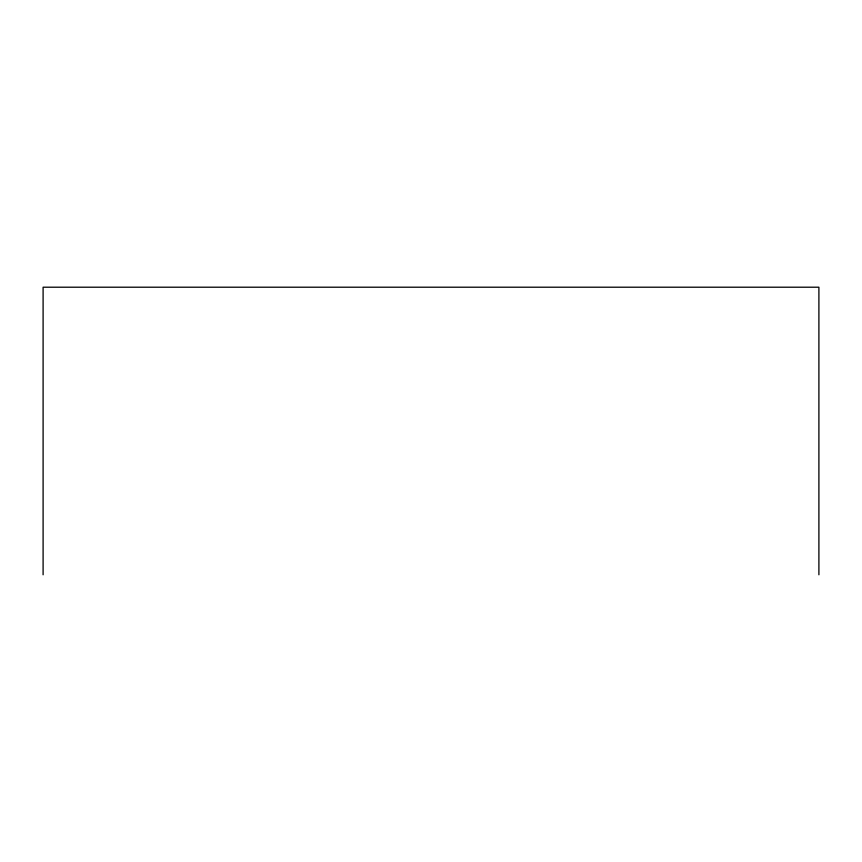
<?xml version="1.0" encoding="UTF-8"?>
<svg xmlns="http://www.w3.org/2000/svg" width="862" height="862" viewBox="0 0 862 862"><rect width="100%" height="100%" fill="white"/><g stroke="black" fill="none" stroke-linecap="round" stroke-linejoin="round"><path stroke-width="1.29" d="M818.9 574.792L818.9 287.208L43.1 287.208L43.1 574.792"/></g></svg>
